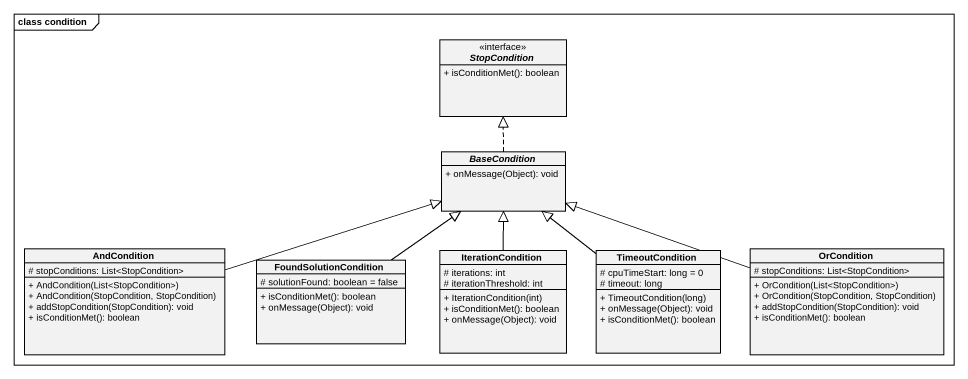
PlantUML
@startuml
mainframe class condition
hide circle
hide empty members
skinparam classAttributeIconSize 0
interface StopCondition <<interface>> {
  + isConditionMet(): boolean
}
abstract class BaseCondition {
  + onMessage(Object): void
}
class AndCondition {
  # stopConditions: List<StopCondition>
  + AndCondition(List<StopCondition>)
  + AndCondition(StopCondition, StopCondition)
  + addStopCondition(StopCondition): void
  + isConditionMet(): boolean
}
class FoundSolutionCondition {
  # solutionFound: boolean = false
  + isConditionMet(): boolean
  + onMessage(Object): void
}
class IterationCondition {
  # iterations: int
  # iterationThreshold: int
  + IterationCondition(int)
  + isConditionMet(): boolean
  + onMessage(Object): void
}
class TimeoutCondition {
  # cpuTimeStart: long = 0
  # timeout: long
  + TimeoutCondition(long)
  + onMessage(Object): void
  + isConditionMet(): boolean
}
class OrCondition {
  # stopConditions: List<StopCondition>
  + OrCondition(List<StopCondition>)
  + OrCondition(StopCondition, StopCondition)
  + addStopCondition(StopCondition): void
  + isConditionMet(): boolean
}
BaseCondition .up.|> StopCondition
AndCondition -right-|> BaseCondition
FoundSolutionCondition -up-|> BaseCondition
IterationCondition -up-|> BaseCondition
TimeoutCondition -up-|> BaseCondition
OrCondition -left-|> BaseCondition
@enduml
